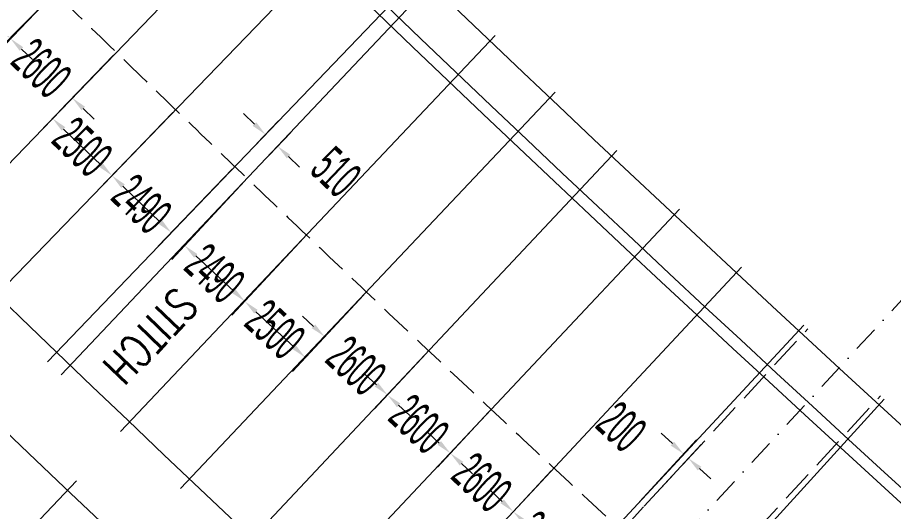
# Model space of a CAD drawing. Header units: millimetres. Extents: x 27228149 to 29012050, y 40856015 to 42918728.
# Drawn here: x 27639267 to 27665815, y 42057696 to 42072674 of the extents above; entities that cross this region are included whole.
import ezdxf

# ---------------------------------------------------------------- set-up
doc = ezdxf.new("R2010")
doc.units = ezdxf.units.MM
doc.header["$LTSCALE"] = 0.05
doc.linetypes.add('DGN Style 3', pattern=[27349.722329, 19535.51595, -7814.20638])
doc.linetypes.add('DGN Style 4', pattern=[31276.361035, 15628.41276, -7814.20638, 19.535516, -7814.20638])
doc.layers.get('Defpoints').update_dxf_attribs({"lineweight": 0})
for name, color, linetype, lineweight in [('InnerEdge_NB', 7, 'Continuous', 0), ('InnerEdge_SB', 7, 'Continuous', 0), ('OuterEdge_NB', 7, 'Continuous', 0), ('OuterEdge_SB', 7, 'Continuous', 0), ('PlacementCurve_NB', 1, 'DGN Style 3', 0), ('PlacementCurve_SB', 1, 'DGN Style 3', 0), ('S-_ANOT----_A-', 7, 'Continuous', 0), ('S-_ANOT----_T-', 7, 'Continuous', 0), ('S-_GRIDLINE_E- Adjusted', 6, 'DGN Style 4', 0), ('S-_SEG-----_E-NB', 3, 'Continuous', 13), ('S-_SEG-----_E-SB', 3, 'Continuous', 13), ('S-_WALLLBW-_E-', 40, 'Continuous', 13)]:
    doc.layers.add(name, color=color, linetype=linetype, lineweight=lineweight)
doc.styles.add('Styletxt', font='txt.shx')
doc.styles.add('StyleWORKING', font='WORKING.shx')
doc.dimstyles.new('dim300', dxfattribs={"dimtxt": 750, "dimasz": 750, "dimexe": 375, "dimexo": 375, "dimgap": 375, "dimtad": 1, "dimdec": 0, "dimzin": 11, "dimdsep": 46, "dimtxsty": 'StyleWORKING', "dimsah": 1, "dimcen": 0.09, "dimclrd": 7, "dimclre": 7, "dimadec": 4, "dimazin": 3, "dimtfac": 1, "dimtdec": 0, "dimtmove": 0, "dimatfit": 3, "dimfxl": 1, "dimtolj": 1, "dimtzin": 0, "dimlwd": 0, "dimlwe": 0, "dimarcsym": 0})

# ---------------------------------------------------------------- blocks, each defined once
blk = doc.blocks.new('*D464')
at = {"layer": 'Defpoints', "color": 0, "linetype": 'Continuous', "transparency": 16777216}
for p in [(27638537, 42075249), (27640396, 42073431), (27639054, 42072036)]:
    blk.add_point(p, dxfattribs=at)
at = {"layer": 'S-_ANOT----_A-', "linetype": 'Continuous', "transparency": 16777216}
for p, q in [((27638458, 42075167), (27636782, 42073424)), ((27640316, 42073348), (27638656, 42071622))]:
    blk.add_line(p, q, dxfattribs=at)
at = {"layer": 'S-_ANOT----_A-', "color": 7, "linetype": 'Continuous', "lineweight": 0, "transparency": 16777216}
for p, q in [((27636849, 42074157), (27636517, 42074476)), ((27639386, 42071717), (27639717, 42071398))]:
    blk.add_line(p, q, dxfattribs=at)
at = {"layer": 'S-_ANOT----_A-', "color": 7, "linetype": 'Continuous', "transparency": 16777216}
for points in [[(27636902, 42074213), (27636796, 42074102), (27637180, 42073839)], [(27639439, 42071773), (27639333, 42071662), (27639054, 42072036)]]:
    blk.add_solid(points, dxfattribs=at)
at = {"layer": 'S-_ANOT----_A-', "color": 0, "linetype": 'Continuous', "transparency": 16777216, "insert": (27638118, 42072938), "char_height": 1150, "attachment_point": 5, "rotation": 316.1127, "style": 'StyleWORKING'}
blk.add_mtext('\\A1;{\\W0.47826;\\C0;2600}', dxfattribs=at)
blk = doc.blocks.new('*D465')
at = {"layer": 'Defpoints', "color": 0, "linetype": 'Continuous', "transparency": 16777216}
for p in [(27640396, 42073431), (27642259, 42071618), (27640928, 42070234)]:
    blk.add_point(p, dxfattribs=at)
at = {"layer": 'S-_ANOT----_A-', "linetype": 'Continuous', "transparency": 16777216}
for p, q in [((27640316, 42073348), (27638656, 42071622)), ((27642180, 42071535), (27640529, 42069819))]:
    blk.add_line(p, q, dxfattribs=at)
at = {"layer": 'S-_ANOT----_A-', "color": 7, "linetype": 'Continuous', "lineweight": 0, "transparency": 16777216}
for p, q in [((27638723, 42072355), (27638391, 42072674)), ((27641260, 42069915), (27641591, 42069596))]:
    blk.add_line(p, q, dxfattribs=at)
at = {"layer": 'S-_ANOT----_A-', "color": 7, "linetype": 'Continuous', "transparency": 16777216}
for points in [[(27638776, 42072410), (27638669, 42072300), (27639054, 42072036)], [(27641313, 42069970), (27641206, 42069860), (27640928, 42070234)]]:
    blk.add_solid(points, dxfattribs=at)
at = {"layer": 'S-_ANOT----_A-', "color": 0, "linetype": 'Continuous', "transparency": 16777216, "insert": (27639992, 42071136), "char_height": 1150, "attachment_point": 5, "rotation": 316.1127, "style": 'StyleWORKING'}
blk.add_mtext('\\A1;{\\W0.47826;\\C0;2600}', dxfattribs=at)
blk = doc.blocks.new('*D466')
at = {"layer": 'Defpoints', "color": 0, "linetype": 'Continuous', "transparency": 16777216}
for p in [(27642259, 42071618), (27644056, 42069880), (27640330, 42069612)]:
    blk.add_point(p, dxfattribs=at)
at = {"layer": 'S-_ANOT----_A-', "linetype": 'Continuous', "transparency": 16777216}
for p, q in [((27642180, 42071535), (27639931, 42069198)), ((27643976, 42069797), (27641733, 42067465))]:
    blk.add_line(p, q, dxfattribs=at)
at = {"layer": 'S-_ANOT----_A-', "color": 7, "linetype": 'Continuous', "lineweight": 0, "transparency": 16777216}
blk.add_line((27641800, 42068198), (27640662, 42069293), dxfattribs=at)
at = {"layer": 'S-_ANOT----_A-', "color": 7, "linetype": 'Continuous', "transparency": 16777216}
for points in [[(27640715, 42069349), (27640608, 42069238), (27640330, 42069612)], [(27641853, 42068253), (27641747, 42068143), (27642132, 42067879)]]:
    blk.add_solid(points, dxfattribs=at)
at = {"layer": 'S-_ANOT----_A-', "color": 0, "linetype": 'Continuous', "transparency": 16777216, "insert": (27641232, 42068747), "char_height": 1150, "attachment_point": 5, "rotation": 316.1127, "style": 'StyleWORKING'}
blk.add_mtext('\\A1;{\\W0.47826;\\C0;2500}', dxfattribs=at)
blk = doc.blocks.new('*D467')
at = {"layer": 'Defpoints', "color": 0, "linetype": 'Continuous', "transparency": 16777216}
for p in [(27646223, 42067797), (27648023, 42066077), (27644332, 42065759)]:
    blk.add_point(p, dxfattribs=at)
at = {"layer": 'S-_ANOT----_A-', "linetype": 'Continuous', "transparency": 16777216}
for p, q in [((27646145, 42067712), (27643941, 42065338)), ((27647945, 42065992), (27645765, 42063644))]:
    blk.add_line(p, q, dxfattribs=at)
at = {"layer": 'S-_ANOT----_A-', "color": 7, "linetype": 'Continuous', "lineweight": 0, "transparency": 16777216}
blk.add_line((27645819, 42064378), (27644669, 42065446), dxfattribs=at)
at = {"layer": 'S-_ANOT----_A-', "color": 7, "linetype": 'Continuous', "transparency": 16777216}
for points in [[(27644721, 42065502), (27644617, 42065390), (27644332, 42065759)], [(27645872, 42064434), (27645767, 42064322), (27646157, 42064065)]]:
    blk.add_solid(points, dxfattribs=at)
at = {"layer": 'S-_ANOT----_A-', "color": 0, "linetype": 'Continuous', "transparency": 16777216, "insert": (27645245, 42064913), "char_height": 1150, "attachment_point": 5, "rotation": 317.1341, "style": 'StyleWORKING'}
blk.add_mtext('\\A1;{\\W0.47826;\\C0;2490}', dxfattribs=at)
blk = doc.blocks.new('*D468')
at = {"layer": 'Defpoints', "color": 0, "linetype": 'Continuous', "transparency": 16777216}
for p in [(27648023, 42066077), (27649836, 42064355), (27646157, 42064065)]:
    blk.add_point(p, dxfattribs=at)
at = {"layer": 'S-_ANOT----_A-', "linetype": 'Continuous', "transparency": 16777216}
for p, q in [((27647945, 42065992), (27645765, 42063644)), ((27649758, 42064270), (27647598, 42061943))]:
    blk.add_line(p, q, dxfattribs=at)
at = {"layer": 'S-_ANOT----_A-', "color": 7, "linetype": 'Continuous', "lineweight": 0, "transparency": 16777216}
blk.add_line((27647652, 42062678), (27646494, 42063752), dxfattribs=at)
at = {"layer": 'S-_ANOT----_A-', "color": 7, "linetype": 'Continuous', "transparency": 16777216}
for points in [[(27646546, 42063809), (27646442, 42063696), (27646157, 42064065)], [(27647704, 42062734), (27647600, 42062621), (27647989, 42062365)]]:
    blk.add_solid(points, dxfattribs=at)
at = {"layer": 'S-_ANOT----_A-', "color": 0, "linetype": 'Continuous', "transparency": 16777216, "insert": (27647074, 42063216), "char_height": 1150, "attachment_point": 5, "rotation": 317.1341, "style": 'StyleWORKING'}
blk.add_mtext('\\A1;{\\W0.47826;\\C0;2500}', dxfattribs=at)
blk = doc.blocks.new('*D469')
at = {"layer": 'Defpoints', "color": 0, "linetype": 'Continuous', "transparency": 16777216}
for p in [(27649836, 42064355), (27651726, 42062569), (27650481, 42061228)]:
    blk.add_point(p, dxfattribs=at)
at = {"layer": 'S-_ANOT----_A-', "linetype": 'Continuous', "transparency": 16777216}
for p, q in [((27649758, 42064270), (27648184, 42062575)), ((27651648, 42062485), (27650090, 42060807))]:
    blk.add_line(p, q, dxfattribs=at)
at = {"layer": 'S-_ANOT----_A-', "color": 7, "linetype": 'Continuous', "lineweight": 0, "transparency": 16777216}
for p, q in [((27648238, 42063310), (27647901, 42063623)), ((27650818, 42060915), (27651155, 42060602))]:
    blk.add_line(p, q, dxfattribs=at)
at = {"layer": 'S-_ANOT----_A-', "color": 7, "linetype": 'Continuous', "transparency": 16777216}
for points in [[(27648291, 42063366), (27648186, 42063254), (27648576, 42062997)], [(27650870, 42060971), (27650766, 42060859), (27650481, 42061228)]]:
    blk.add_solid(points, dxfattribs=at)
at = {"layer": 'S-_ANOT----_A-', "color": 0, "linetype": 'Continuous', "transparency": 16777216, "insert": (27649529, 42062114), "char_height": 1150, "attachment_point": 5, "rotation": 317.1341, "style": 'StyleWORKING'}
blk.add_mtext('\\A1;{\\W0.47826;\\C0;2600}', dxfattribs=at)
blk = doc.blocks.new('*D470')
at = {"layer": 'Defpoints', "color": 0, "linetype": 'Continuous', "transparency": 16777216}
for p in [(27651726, 42062569), (27653621, 42060789), (27652387, 42059460)]:
    blk.add_point(p, dxfattribs=at)
at = {"layer": 'S-_ANOT----_A-', "linetype": 'Continuous', "transparency": 16777216}
for p, q in [((27651648, 42062485), (27650090, 42060807)), ((27653543, 42060705), (27651996, 42059038))]:
    blk.add_line(p, q, dxfattribs=at)
at = {"layer": 'S-_ANOT----_A-', "color": 7, "linetype": 'Continuous', "lineweight": 0, "transparency": 16777216}
for p, q in [((27650144, 42061541), (27649807, 42061854)), ((27652724, 42059147), (27653061, 42058834))]:
    blk.add_line(p, q, dxfattribs=at)
at = {"layer": 'S-_ANOT----_A-', "color": 7, "linetype": 'Continuous', "transparency": 16777216}
for points in [[(27650196, 42061597), (27650092, 42061485), (27650481, 42061228)], [(27652776, 42059203), (27652672, 42059090), (27652387, 42059460)]]:
    blk.add_solid(points, dxfattribs=at)
at = {"layer": 'S-_ANOT----_A-', "color": 0, "linetype": 'Continuous', "transparency": 16777216, "insert": (27651435, 42060345), "char_height": 1150, "attachment_point": 5, "rotation": 317.1341, "style": 'StyleWORKING'}
blk.add_mtext('\\A1;{\\W0.47826;\\C0;2600}', dxfattribs=at)
blk = doc.blocks.new('*D471')
at = {"layer": 'Defpoints', "color": 0, "linetype": 'Continuous', "transparency": 16777216}
for p in [(27653621, 42060789), (27655522, 42059015), (27654292, 42057691)]:
    blk.add_point(p, dxfattribs=at)
at = {"layer": 'S-_ANOT----_A-', "linetype": 'Continuous', "transparency": 16777216}
for p, q in [((27653543, 42060705), (27651996, 42059038)), ((27655443, 42058931), (27653901, 42057269))]:
    blk.add_line(p, q, dxfattribs=at)
at = {"layer": 'S-_ANOT----_A-', "color": 7, "linetype": 'Continuous', "lineweight": 0, "transparency": 16777216}
for p, q in [((27652050, 42059772), (27651712, 42060085)), ((27654630, 42057378), (27654967, 42057065))]:
    blk.add_line(p, q, dxfattribs=at)
at = {"layer": 'S-_ANOT----_A-', "color": 7, "linetype": 'Continuous', "transparency": 16777216}
for points in [[(27652102, 42059829), (27651997, 42059716), (27652387, 42059460)], [(27654682, 42057434), (27654577, 42057322), (27654292, 42057691)]]:
    blk.add_solid(points, dxfattribs=at)
at = {"layer": 'S-_ANOT----_A-', "color": 0, "linetype": 'Continuous', "transparency": 16777216, "insert": (27653341, 42058576), "char_height": 1150, "attachment_point": 5, "rotation": 317.1341, "style": 'StyleWORKING'}
blk.add_mtext('\\A1;{\\W0.47826;\\C0;2600}', dxfattribs=at)
blk = doc.blocks.new('*D880')
at = {"layer": 'Defpoints', "color": 0, "linetype": 'Continuous', "transparency": 16777216}
for p in [(27659451, 42059443), (27658036, 42057905), (27658183, 42057770)]:
    blk.add_point(p, dxfattribs=at)
at = {"layer": 'S-_ANOT----_A-', "color": 7, "linetype": 'Continuous', "lineweight": 0, "transparency": 16777216}
for p, q in [((27659113, 42059755), (27658774, 42060066)), ((27659937, 42058996), (27660276, 42058685))]:
    blk.add_line(p, q, dxfattribs=at)
at = {"layer": 'S-_ANOT----_A-', "linetype": 'Continuous', "transparency": 16777216}
for p, q in [((27658114, 42057990), (27659841, 42059866)), ((27658261, 42057854), (27659988, 42059731))]:
    blk.add_line(p, q, dxfattribs=at)
at = {"layer": 'S-_ANOT----_A-', "color": 7, "linetype": 'Continuous', "transparency": 16777216}
for points in [[(27659165, 42059811), (27659061, 42059698), (27659451, 42059443)], [(27659989, 42059053), (27659885, 42058940), (27659599, 42059308)]]:
    blk.add_solid(points, dxfattribs=at)
at = {"layer": 'S-_ANOT----_A-', "color": 0, "linetype": 'Continuous', "transparency": 16777216, "insert": (27657568, 42060263), "char_height": 1150, "attachment_point": 5, "rotation": 317.3816, "style": 'StyleWORKING'}
blk.add_mtext('\\A1;{\\W0.47826;\\C0;200}', dxfattribs=at)
blk = doc.blocks.new('*D882')
at = {"layer": 'Defpoints', "color": 0, "linetype": 'Continuous', "transparency": 16777216}
for p in [(27646781, 42069126), (27646441, 42068770), (27646810, 42068418)]:
    blk.add_point(p, dxfattribs=at)
at = {"layer": 'S-_ANOT----_A-', "color": 7, "linetype": 'Continuous', "lineweight": 0, "transparency": 16777216}
for p, q in [((27646448, 42069443), (27646115, 42069761)), ((27647483, 42068457), (27647816, 42068139))]:
    blk.add_line(p, q, dxfattribs=at)
at = {"layer": 'S-_ANOT----_A-', "linetype": 'Continuous', "transparency": 16777216}
for p, q in [((27646521, 42068853), (27647178, 42069542)), ((27646890, 42068501), (27647547, 42069190))]:
    blk.add_line(p, q, dxfattribs=at)
at = {"layer": 'S-_ANOT----_A-', "color": 7, "linetype": 'Continuous', "transparency": 16777216}
for points in [[(27646501, 42069499), (27646395, 42069388), (27646781, 42069126)], [(27647536, 42068512), (27647430, 42068401), (27647150, 42068774)]]:
    blk.add_solid(points, dxfattribs=at)
at = {"layer": 'S-_ANOT----_A-', "color": 0, "linetype": 'Continuous', "transparency": 16777216, "insert": (27648917, 42067990), "char_height": 1150, "attachment_point": 5, "rotation": 316.3677, "style": 'StyleWORKING'}
blk.add_mtext('\\A1;{\\W0.47826;\\C0;510}', dxfattribs=at)
blk = doc.blocks.new('*D1114')
at = {"layer": 'Defpoints', "color": 0, "linetype": 'Continuous', "transparency": 16777216}
for p in [(27644056, 42069880), (27645851, 42068154), (27642132, 42067879)]:
    blk.add_point(p, dxfattribs=at)
at = {"layer": 'S-_ANOT----_A-', "linetype": 'Continuous', "transparency": 16777216}
for p, q in [((27643976, 42069797), (27641733, 42067465)), ((27645771, 42068071), (27643528, 42065739))]:
    blk.add_line(p, q, dxfattribs=at)
at = {"layer": 'S-_ANOT----_A-', "color": 7, "linetype": 'Continuous', "lineweight": 0, "transparency": 16777216}
blk.add_line((27643595, 42066472), (27642463, 42067560), dxfattribs=at)
at = {"layer": 'S-_ANOT----_A-', "color": 7, "linetype": 'Continuous', "transparency": 16777216}
for points in [[(27642516, 42067616), (27642410, 42067505), (27642132, 42067879)], [(27643648, 42066527), (27643542, 42066417), (27643926, 42066153)]]:
    blk.add_solid(points, dxfattribs=at)
at = {"layer": 'S-_ANOT----_A-', "color": 0, "linetype": 'Continuous', "transparency": 16777216, "insert": (27643030, 42067017), "char_height": 1150, "attachment_point": 5, "rotation": 316.1127, "style": 'StyleWORKING'}
blk.add_mtext('\\A1;{\\W0.47826;\\C0;2490}', dxfattribs=at)
blk = doc.blocks.new('*D1115')
at = {"layer": 'Defpoints', "color": 0, "linetype": 'Continuous', "transparency": 16777216}
for p in [(27655522, 42059015), (27657427, 42057246), (27656198, 42055922)]:
    blk.add_point(p, dxfattribs=at)
at = {"layer": 'S-_ANOT----_A-', "linetype": 'Continuous', "transparency": 16777216}
for p, q in [((27655443, 42058931), (27653901, 42057269)), ((27657349, 42057162), (27655807, 42055501))]:
    blk.add_line(p, q, dxfattribs=at)
at = {"layer": 'S-_ANOT----_A-', "color": 7, "linetype": 'Continuous', "lineweight": 0, "transparency": 16777216}
for p, q in [((27653955, 42058004), (27653618, 42058317)), ((27656535, 42055609), (27656872, 42055296))]:
    blk.add_line(p, q, dxfattribs=at)
at = {"layer": 'S-_ANOT----_A-', "color": 7, "linetype": 'Continuous', "transparency": 16777216}
for points in [[(27654007, 42058060), (27653903, 42057948), (27654292, 42057691)], [(27656587, 42055665), (27656483, 42055553), (27656198, 42055922)]]:
    blk.add_solid(points, dxfattribs=at)
at = {"layer": 'S-_ANOT----_A-', "color": 0, "linetype": 'Continuous', "transparency": 16777216, "insert": (27655246, 42056807), "char_height": 1150, "attachment_point": 5, "rotation": 317.1341, "style": 'StyleWORKING'}
blk.add_mtext('\\A1;{\\W0.47826;\\C0;2600}', dxfattribs=at)

msp = doc.modelspace()

# ---------------------------------------------------------------- linework, layer by layer
at = {"layer": 'InnerEdge_NB'}
msp.add_lwpolyline([(27283724.5, 42878514.7, -0.0568157), (27345588.8, 42682480.7), (27368075.3, 42566916.3, 0.0263705), (27393633.3, 42464653, 0.0426618), (27458420.2, 42303807.1, 0.1075608), (27699785.7, 42006839.6, 0.026969), (27783127.3, 41947329.2), (27839783.5, 41911319.6)], format="xyb", dxfattribs=at)
at = {"layer": 'InnerEdge_SB', "extrusion": (0, 0, -1)}
msp.add_lwpolyline([(-27784629.2, 41949692.3, 0.026969), (-27701533.2, 42009027.3, 0.1075608), (-27460918.9, 42305070.6, 0.0691101), (-27370363.7, 42569291.8)], format="xyb", dxfattribs=at)
at = {"layer": 'OuterEdge_NB'}
msp.add_arc((28261355.6, 42709836.2), 913908.3, 224.6641272, 231.3864192, dxfattribs=at)
at = {"layer": 'OuterEdge_SB'}
msp.add_arc((28261355.6, 42709836.2), 882808.3, 206.7701516, 231.3876643, dxfattribs=at)
at = {"layer": 'PlacementCurve_NB'}
msp.add_lwpolyline([(27288809.3, 42846343.4, -0.0480477), (27337834.2, 42680971.8), (27359958.8, 42567267.3, 0.0690894), (27451045.4, 42301107.2, 0.1079959), (27694979, 42000696.1, 0.0193193), (27725549.4, 41977271, 0.0146476), (27778701.6, 41940923.9), (27835716.4, 41904662.4)], format="xyb", dxfattribs=at)
at = {"layer": 'PlacementCurve_SB'}
msp.add_lwpolyline([(27305541.4, 42854039, -0.0482858), (27355899.2, 42684467.3), (27377998.9, 42570890.3, 0.0688708), (27467496.8, 42309348.2, 0.1110949), (27715510, 42007942.3, 0.028125), (27802629.8, 41947720.4), (27845874.9, 41921290)], format="xyb", dxfattribs=at)
at = {"layer": 'S-_GRIDLINE_E- Adjusted'}
msp.add_line((27629726.6, 42024690.5), (27691346.5, 42091531.5), dxfattribs=at)
at = {"layer": 'S-_SEG-----_E-NB'}
msp.add_line((27629668.1, 42046645.1), (27641052.9, 42058629.6), dxfattribs=at)
at = {"layer": 'S-_SEG-----_E-SB'}
for p, q in [((27634637.9, 42067592.4), (27646245, 42079362.2)), ((27636562.9, 42065719.6), (27648046.2, 42077609.9)), ((27638359.8, 42063981.5), (27649843, 42075871.8)), ((27640176.5, 42062233.9), (27651615.2, 42074167.2)), ((27640588.8, 42061838.8), (27651946.7, 42073849.3)), ((27642389.3, 42060118.7), (27653746.9, 42072129.2)), ((27644202, 42058396.6), (27655559.1, 42070407.5)), ((27646110.2, 42056594.1), (27657430.8, 42068639.4)), ((27648005.4, 42054814.3), (27659326.1, 42066859.5)), ((27649924.1, 42053022.9), (27661208.1, 42065102.5)), ((27651842.5, 42051242.3), (27663100.9, 42063345.8)), ((27654408.9, 42048876.5), (27665533, 42061103.6))]:
    msp.add_line(p, q, dxfattribs=at)
at = {"layer": 'S-_SEG-----_E-SB', "linetype": 'DGN Style 3'}
for p, q in [((27652016.4, 42051082), (27663220.4, 42063235.2)), ((27654222.2, 42049048.6), (27665426.1, 42061201.8))]:
    msp.add_line(p, q, dxfattribs=at)
at = {"layer": 'S-_WALLLBW-_E-'}
for radius in [881058.3, 882458.3]:
    msp.add_arc((28261355.6, 42709836.2), radius, 206.7701516, 231.3876645, dxfattribs=at)

# ---------------------------------------------------------------- texts
at = {"layer": 'S-_ANOT----_T-', "linetype": 'Continuous', "style": 'Styletxt', "width": 0.75}
msp.add_text('STITCH', height=1000, rotation=226.11442, dxfattribs=at).set_placement((27644078.1, 42064551))

# ---------------------------------------------------------------- dimensions: what is measured, and where the dimension line sits
at = {"layer": 'S-_ANOT----_A-', "linetype": 'Continuous'}
for base, p1, p2, angle, override, picture, middle, turn in [((27639054.2, 42072036.2), (27638537.5, 42075249.4), (27640395.7, 42073431), 136.1127, {"dimscale": 1000, "dimtxt": 1.15, "dimasz": 0.46, "dimexe": 0.575, "dimexo": 0.115, "dimgap": 0.2875, "dimtad": 1, "dimjust": 0, "dimtih": 0, "dimtoh": 0, "dimlfac": 1, "dimsah": 1, "dimcen": 0, "dimse1": 0, "dimse2": 0, "dimclre": 256, "dimclrt": 0, "dimtol": 0, "dimtfac": 1, "dimtofl": 0, "dimtmove": 2, "dimatfit": 3, "dimfrac": 0, "dimtolj": 1, "dimlwe": 65535}, '*D464', (27638118.2, 42072938.4), 316.1127), ((27640928, 42070233.8), (27640395.7, 42073431), (27642259.3, 42071617.9), 136.1127, {"dimscale": 1000, "dimtxt": 1.15, "dimasz": 0.46, "dimexe": 0.575, "dimexo": 0.115, "dimgap": 0.2875, "dimtad": 1, "dimjust": 0, "dimtih": 0, "dimtoh": 0, "dimlfac": 1, "dimsah": 1, "dimcen": 0, "dimse1": 0, "dimse2": 0, "dimclre": 256, "dimclrt": 0, "dimtol": 0, "dimtfac": 1, "dimtofl": 0, "dimtmove": 2, "dimatfit": 3, "dimfrac": 0, "dimtolj": 1, "dimlwe": 65535}, '*D465', (27639992, 42071136), 316.1127), ((27640330.1, 42069612.2), (27644056.2, 42069879.8), (27642259.3, 42071617.9), 136.1127, {"dimscale": 1000, "dimtxt": 1.15, "dimasz": 0.46, "dimexe": 0.575, "dimexo": 0.115, "dimgap": 0.2875, "dimtad": 1, "dimtih": 0, "dimtoh": 0, "dimlfac": 1, "dimsah": 1, "dimcen": 0, "dimse1": 0, "dimse2": 0, "dimclre": 256, "dimclrt": 0, "dimtol": 0, "dimtfac": 1, "dimtofl": 0, "dimtmove": 2, "dimatfit": 3, "dimfrac": 0, "dimtolj": 1, "dimlwe": 65535}, '*D466', (27641231.9, 42068746.7), 316.1127), ((27642131.8, 42067879.2), (27645850.8, 42068153.6), (27644056.2, 42069879.8), 136.1127, {"dimscale": 1000, "dimtxt": 1.15, "dimasz": 0.46, "dimexe": 0.575, "dimexo": 0.115, "dimgap": 0.2875, "dimtad": 1, "dimtih": 0, "dimtoh": 0, "dimlfac": 1, "dimsah": 1, "dimcen": 0, "dimse1": 0, "dimse2": 0, "dimclre": 256, "dimclrt": 0, "dimtol": 0, "dimtfac": 1, "dimtofl": 0, "dimtmove": 2, "dimatfit": 3, "dimfrac": 0, "dimtolj": 1, "dimlwe": 65535}, '*D1114', (27643030.1, 42067017), 316.1127), ((27646781.1, 42069126), (27646810.3, 42068417.7), (27646441.2, 42068769.5), 136.36768, {"dimscale": 1000, "dimtxt": 1.15, "dimasz": 0.46, "dimexe": 0.575, "dimexo": 0.115, "dimgap": 0.2875, "dimtad": 1, "dimtih": 0, "dimtoh": 0, "dimlfac": 1, "dimsah": 1, "dimcen": 0, "dimse1": 0, "dimse2": 0, "dimclre": 256, "dimclrt": 0, "dimtol": 0, "dimtfac": 1, "dimtofl": 0, "dimtmove": 2, "dimatfit": 3, "dimfrac": 0, "dimtolj": 1, "dimlwe": 65535}, '*D882', (27648917.4, 42067989.6), 316.36768), ((27644331.7, 42065759), (27648023.4, 42066076.6), (27646223, 42067796.7), 137.1341, {"dimscale": 1000, "dimtxt": 1.15, "dimasz": 0.46, "dimexe": 0.575, "dimexo": 0.115, "dimgap": 0.2875, "dimtad": 1, "dimtih": 0, "dimtoh": 0, "dimlfac": 1, "dimsah": 1, "dimcen": 0, "dimse1": 0, "dimse2": 0, "dimclre": 256, "dimclrt": 0, "dimtol": 0, "dimtfac": 1, "dimtofl": 0, "dimtmove": 2, "dimatfit": 3, "dimfrac": 0, "dimtolj": 1, "dimlwe": 65535}, '*D467', (27645245.1, 42064913.2), 317.1341), ((27646156.6, 42064065.3), (27649835.9, 42064354.7), (27648023.4, 42066076.6), 137.1341, {"dimscale": 1000, "dimtxt": 1.15, "dimasz": 0.46, "dimexe": 0.575, "dimexo": 0.115, "dimgap": 0.2875, "dimtad": 1, "dimtih": 0, "dimtoh": 0, "dimlfac": 1, "dimsah": 1, "dimcen": 0, "dimse1": 0, "dimse2": 0, "dimclre": 256, "dimclrt": 0, "dimtol": 0, "dimtfac": 1, "dimtofl": 0, "dimtmove": 2, "dimatfit": 3, "dimfrac": 0, "dimtolj": 1, "dimlwe": 65535}, '*D468', (27647073.6, 42063216), 317.1341), ((27650481.2, 42061228.2), (27649835.9, 42064354.7), (27651725.9, 42062569.3), 137.1341, {"dimscale": 1000, "dimtxt": 1.15, "dimasz": 0.46, "dimexe": 0.575, "dimexo": 0.115, "dimgap": 0.2875, "dimtad": 1, "dimjust": 0, "dimtih": 0, "dimtoh": 0, "dimlfac": 1, "dimsah": 1, "dimcen": 0, "dimse1": 0, "dimse2": 0, "dimclre": 256, "dimclrt": 0, "dimtol": 0, "dimtfac": 1, "dimtofl": 0, "dimtmove": 2, "dimatfit": 3, "dimfrac": 0, "dimtolj": 1, "dimlwe": 65535}, '*D469', (27649529.3, 42062113.6), 317.1341), ((27652386.8, 42059459.5), (27651725.9, 42062569.3), (27653621.2, 42060789.5), 137.1341, {"dimscale": 1000, "dimtxt": 1.15, "dimasz": 0.46, "dimexe": 0.575, "dimexo": 0.115, "dimgap": 0.2875, "dimtad": 1, "dimjust": 0, "dimtih": 0, "dimtoh": 0, "dimlfac": 1, "dimsah": 1, "dimcen": 0, "dimse1": 0, "dimse2": 0, "dimclre": 256, "dimclrt": 0, "dimtol": 0, "dimtfac": 1, "dimtofl": 0, "dimtmove": 2, "dimatfit": 3, "dimfrac": 0, "dimtolj": 1, "dimlwe": 65535}, '*D470', (27651434.9, 42060344.9), 317.1341), ((27659451.4, 42059443.3), (27658183.3, 42057769.8), (27658036.1, 42057905.3), 137.38161, {"dimscale": 1000, "dimtxt": 1.15, "dimasz": 0.46, "dimexe": 0.575, "dimexo": 0.115, "dimgap": 0.2875, "dimtad": 1, "dimtih": 0, "dimtoh": 0, "dimlfac": 1, "dimsah": 1, "dimcen": 0, "dimse1": 0, "dimse2": 0, "dimclre": 256, "dimclrt": 0, "dimtol": 0, "dimtfac": 1, "dimtofl": 0, "dimtmove": 2, "dimatfit": 3, "dimfrac": 0, "dimtolj": 1, "dimlwe": 65535}, '*D880', (27657568, 42060262.9), 317.38161), ((27654292.4, 42057690.8), (27653621.2, 42060789.5), (27655521.7, 42059015.2), 137.1341, {"dimscale": 1000, "dimtxt": 1.15, "dimasz": 0.46, "dimexe": 0.575, "dimexo": 0.115, "dimgap": 0.2875, "dimtad": 1, "dimjust": 0, "dimtih": 0, "dimtoh": 0, "dimlfac": 1, "dimsah": 1, "dimcen": 0, "dimse1": 0, "dimse2": 0, "dimclre": 256, "dimclrt": 0, "dimtol": 0, "dimtfac": 1, "dimtofl": 0, "dimtmove": 2, "dimatfit": 3, "dimfrac": 0, "dimtolj": 1, "dimlwe": 65535}, '*D471', (27653340.5, 42058576.1), 317.1341), ((27656198.1, 42055922), (27655521.7, 42059015.2), (27657427.4, 42057246.4), 137.1341, {"dimscale": 1000, "dimtxt": 1.15, "dimasz": 0.46, "dimexe": 0.575, "dimexo": 0.115, "dimgap": 0.2875, "dimtad": 1, "dimjust": 0, "dimtih": 0, "dimtoh": 0, "dimlfac": 1, "dimsah": 1, "dimcen": 0, "dimse1": 0, "dimse2": 0, "dimclre": 256, "dimclrt": 0, "dimtol": 0, "dimtfac": 1, "dimtofl": 0, "dimtmove": 2, "dimatfit": 3, "dimfrac": 0, "dimtolj": 1, "dimlwe": 65535}, '*D1115', (27655246.2, 42056807.4), 317.1341)]:
    dim = msp.add_linear_dim(base=base, p1=p1, p2=p2, angle=angle, text='{\\W0.47826;\\C0;<>}', dimstyle='dim300', override=override, dxfattribs=at)
    dim.commit()
    dim.dimension.update_dxf_attribs({"geometry": picture, "text_midpoint": middle, "dimtype": 160, "text_rotation": turn})

doc.saveas('drawing.dxf')
